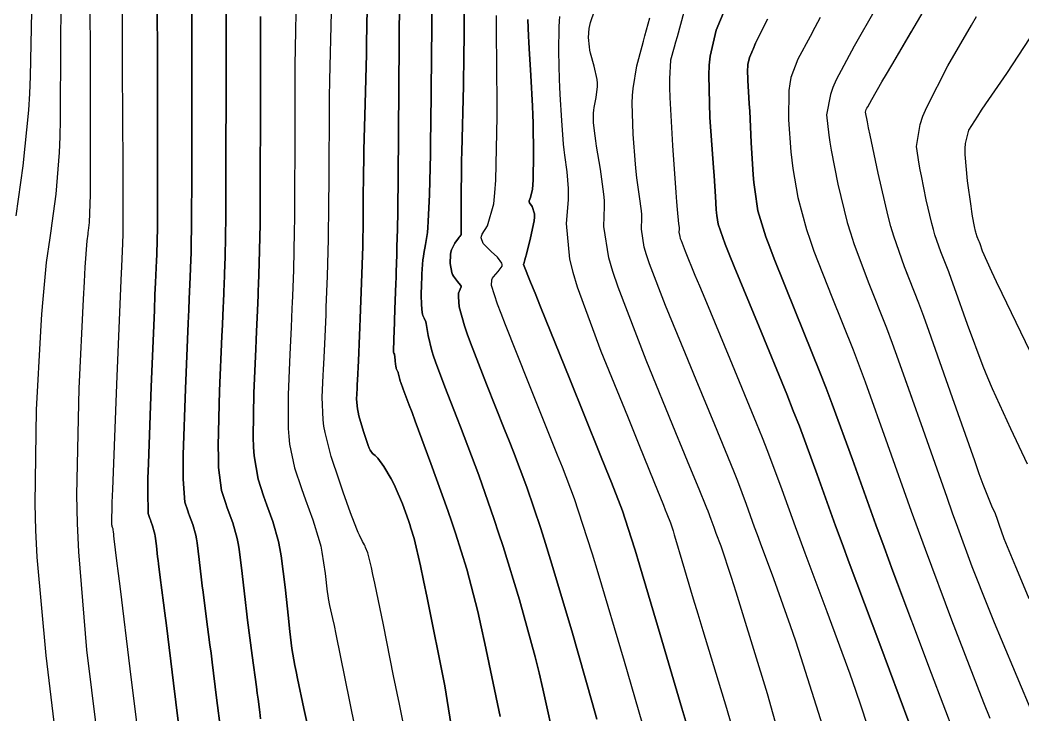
# Model space of a CAD drawing. Header units: metres. Extents: x 837475 to 838479, y 1189012 to 1191015.
# Drawn here: x 837814.5 to 837882.5, y 1189387.3 to 1189434.4 of the extents above; entities that cross this region are included whole.
import ezdxf

# ---------------------------------------------------------------- set-up
doc = ezdxf.new("R2010")
doc.units = ezdxf.units.M
doc.header["$LTSCALE"] = 0.3
doc.layers.add('COTAS 10', color=1, linetype='Continuous')
doc.layers.add('COTAS INT', color=252, linetype='Continuous')

msp = doc.modelspace()

# ---------------------------------------------------------------- linework, layer by layer
at = {"layer": 'COTAS 10'}
for points, elevation in [([(837830.795, 1189387.053), (837830.737, 1189387.505), (837830.622, 1189388.398), (837830.57, 1189388.785), (837830.51, 1189389.233), (837830.223, 1189391.359), (837829.912, 1189393.745), (837829.836, 1189394.358), (837829.765, 1189394.949), (837829.546, 1189396.913), (837829.333, 1189398.55), (837829.265, 1189398.935), (837829.193, 1189399.292), (837828.901, 1189400.335), (837828.591, 1189401.19), (837828.508, 1189401.427), (837828.426, 1189401.665), (837828.138, 1189402.527), (837827.948, 1189404.09), (837827.928, 1189404.771), (837827.921, 1189405.558), (837828.014, 1189409.295), (837828.168, 1189413.004), (837828.201, 1189413.773), (837828.229, 1189414.43), (837828.294, 1189415.874), (837828.331, 1189416.695), (837828.342, 1189416.96), (837828.354, 1189417.242), (837828.397, 1189418.393), (837828.432, 1189421.093), (837828.439, 1189422.35), (837828.445, 1189423.828), (837828.454, 1189431.007), (837828.455, 1189437.972)], 1760), ([(837828.455, 1189437.972), (837828.454, 1189431.007), (837828.445, 1189423.828), (837828.439, 1189422.35), (837828.432, 1189421.093), (837828.397, 1189418.393), (837828.354, 1189417.242), (837828.342, 1189416.96), (837828.331, 1189416.695), (837828.294, 1189415.874), (837828.229, 1189414.43), (837828.201, 1189413.773), (837828.168, 1189413.004), (837828.014, 1189409.295), (837827.921, 1189405.558), (837827.928, 1189404.771), (837827.948, 1189404.09), (837828.138, 1189402.527), (837828.426, 1189401.665), (837828.508, 1189401.427), (837828.591, 1189401.19), (837828.901, 1189400.335), (837829.193, 1189399.292), (837829.265, 1189398.935), (837829.333, 1189398.55), (837829.546, 1189396.913), (837829.765, 1189394.949), (837829.836, 1189394.358), (837829.912, 1189393.745), (837830.223, 1189391.359), (837830.51, 1189389.233), (837830.57, 1189388.785), (837830.622, 1189388.398), (837830.737, 1189387.505), (837830.795, 1189387.053)], 1760), ([(837816.927, 1189385.694), (837816.252, 1189391.349), (837815.652, 1189398.024), (837815.564, 1189399.837), (837815.51, 1189401.634), (837815.598, 1189407.997), (837815.892, 1189413.341), (837815.968, 1189414.496), (837816.041, 1189415.509), (837816.284, 1189417.997), (837816.522, 1189419.662), (837816.592, 1189420.157), (837816.663, 1189420.667), (837816.933, 1189422.631), (837817.153, 1189425.459), (837817.192, 1189426.513), (837817.223, 1189427.685), (837817.254, 1189432.896), (837817.291, 1189437.885)], 1750), ([(837847.043, 1189387.203), (837846.005, 1189392.168), (837845.752, 1189393.304), (837845.513, 1189394.336), (837844.774, 1189397.203), (837844.009, 1189399.635), (837843.754, 1189400.395), (837843.481, 1189401.191), (837842.338, 1189404.376), (837841.281, 1189407.232), (837841.061, 1189407.821), (837840.874, 1189408.322), (837840.461, 1189409.403), (837840.289, 1189409.855), (837840.254, 1189409.96), (837840.224, 1189410.056), (837840.159, 1189410.332), (837840.124, 1189410.518), (837840.112, 1189410.558), (837840.099, 1189410.593), (837840.047, 1189410.679), (837839.993, 1189410.807), (837839.979, 1189410.87), (837839.967, 1189410.943), (837839.926, 1189411.304), (837839.89, 1189411.654), (837839.88, 1189411.721), (837839.869, 1189411.774), (837839.832, 1189411.857), (837839.805, 1189411.894), (837839.8, 1189411.919), (837839.797, 1189411.949), (837839.798, 1189412.111), (837839.82, 1189412.651), (837839.83, 1189412.921), (837839.841, 1189413.243), (837839.898, 1189414.838), (837839.958, 1189416.578), (837839.972, 1189416.992), (837839.984, 1189417.375), (837840.017, 1189418.511), (837840.038, 1189419.287), (837840.042, 1189419.443), (837840.046, 1189419.573), (837840.055, 1189419.833), (837840.059, 1189419.911), (837840.061, 1189419.928), (837840.062, 1189419.942), (837840.067, 1189419.973), (837840.071, 1189420.001), (837840.072, 1189420.013), (837840.073, 1189420.026), (837840.076, 1189420.088), (837840.091, 1189421.628), (837840.111, 1189423.743), (837840.167, 1189429.842), (837840.215, 1189435.958)], 1770), ([(837840.215, 1189435.958), (837840.167, 1189429.842), (837840.111, 1189423.743), (837840.091, 1189421.628), (837840.076, 1189420.088), (837840.073, 1189420.026), (837840.072, 1189420.013), (837840.071, 1189420.001), (837840.067, 1189419.973), (837840.062, 1189419.942), (837840.061, 1189419.928), (837840.059, 1189419.911), (837840.055, 1189419.833), (837840.046, 1189419.573), (837840.042, 1189419.443), (837840.038, 1189419.287), (837840.017, 1189418.511), (837839.984, 1189417.375), (837839.972, 1189416.992), (837839.958, 1189416.578), (837839.898, 1189414.838), (837839.841, 1189413.243), (837839.83, 1189412.921), (837839.82, 1189412.651), (837839.798, 1189412.111), (837839.797, 1189411.949), (837839.8, 1189411.919), (837839.805, 1189411.894), (837839.832, 1189411.857), (837839.869, 1189411.774), (837839.88, 1189411.721), (837839.89, 1189411.654), (837839.926, 1189411.304), (837839.967, 1189410.943), (837839.979, 1189410.87), (837839.993, 1189410.807), (837840.047, 1189410.679), (837840.099, 1189410.593), (837840.112, 1189410.558), (837840.124, 1189410.518), (837840.159, 1189410.332), (837840.224, 1189410.056), (837840.254, 1189409.96), (837840.289, 1189409.855), (837840.461, 1189409.403), (837840.874, 1189408.322), (837841.061, 1189407.821), (837841.281, 1189407.232), (837842.338, 1189404.376), (837843.481, 1189401.191), (837843.754, 1189400.395), (837844.009, 1189399.635), (837844.774, 1189397.203), (837845.513, 1189394.336), (837845.752, 1189393.304), (837846.005, 1189392.168), (837847.043, 1189387.203)], 1770), ([(837851.058, 1189434.683), (837851.028, 1189434.357), (837851.005, 1189433.989), (837850.988, 1189432.316), (837851.038, 1189430.413), (837851.057, 1189429.901), (837851.079, 1189429.395), (837851.181, 1189427.617), (837851.31, 1189426.028), (837851.35, 1189425.64), (837851.391, 1189425.276), (837851.555, 1189424.147), (837851.655, 1189423.014), (837851.655, 1189422.645), (837851.644, 1189422.253), (837851.508, 1189420.64), (837851.738, 1189418.236), (837851.959, 1189417.346), (837852.248, 1189416.358), (837853.856, 1189411.976), (837855.657, 1189407.568), (837856.067, 1189406.563), (837856.439, 1189405.652), (837857.459, 1189403.139), (837858.097, 1189401.553), (837858.228, 1189401.227), (837858.339, 1189400.95), (837858.571, 1189400.354), (837858.753, 1189399.792), (837858.832, 1189399.536), (837858.922, 1189399.236), (837859.351, 1189397.789), (837860.125, 1189395.202), (837860.433, 1189394.183), (837860.782, 1189393.034), (837862.381, 1189387.789), (837863.884, 1189382.529)], 1780), ([(837851.058, 1189434.683), (837851.028, 1189434.357), (837851.005, 1189433.989), (837850.988, 1189432.316), (837851.038, 1189430.413), (837851.057, 1189429.901), (837851.079, 1189429.395), (837851.181, 1189427.617), (837851.31, 1189426.028), (837851.35, 1189425.64), (837851.391, 1189425.276), (837851.555, 1189424.147), (837851.655, 1189423.014), (837851.655, 1189422.645), (837851.644, 1189422.253), (837851.508, 1189420.64), (837851.738, 1189418.236), (837851.959, 1189417.346), (837852.248, 1189416.358), (837853.856, 1189411.976), (837855.657, 1189407.568), (837856.067, 1189406.563), (837856.439, 1189405.652), (837857.459, 1189403.139), (837858.097, 1189401.553), (837858.228, 1189401.227), (837858.339, 1189400.95), (837858.571, 1189400.354), (837858.753, 1189399.792), (837858.832, 1189399.536), (837858.922, 1189399.236), (837859.351, 1189397.789), (837860.125, 1189395.202), (837860.433, 1189394.183), (837860.782, 1189393.034), (837862.381, 1189387.789), (837863.884, 1189382.529)], 1780), ([(837874.923, 1189393.712), (837873.663, 1189397.065), (837873.058, 1189398.698), (837872.502, 1189400.21), (837870.912, 1189404.648), (837869.552, 1189408.397), (837869.142, 1189409.472), (837868.717, 1189410.565), (837867.062, 1189414.648), (837865.606, 1189418.251), (837865.307, 1189419.04), (837865.053, 1189419.739), (837864.513, 1189421.511), (837864.293, 1189422.94), (837864.241, 1189423.424), (837864.193, 1189423.945), (837864.054, 1189426.141), (837863.95, 1189428.272), (837863.925, 1189428.751), (837863.901, 1189429.183), (837863.828, 1189430.342), (837863.807, 1189431.094), (837863.816, 1189431.269), (837863.831, 1189431.429), (837863.939, 1189431.889), (837864.094, 1189432.261), (837864.139, 1189432.366), (837864.184, 1189432.473), (837864.353, 1189432.865), (837864.882, 1189433.952), (837865.155, 1189434.496)], 1790), ([(837865.155, 1189434.496), (837864.882, 1189433.952), (837864.353, 1189432.865), (837864.184, 1189432.473), (837864.139, 1189432.366), (837864.094, 1189432.261), (837863.939, 1189431.889), (837863.831, 1189431.429), (837863.816, 1189431.269), (837863.807, 1189431.094), (837863.828, 1189430.342), (837863.901, 1189429.183), (837863.925, 1189428.751), (837863.95, 1189428.272), (837864.054, 1189426.141), (837864.193, 1189423.945), (837864.241, 1189423.424), (837864.293, 1189422.94), (837864.513, 1189421.511), (837865.053, 1189419.739), (837865.307, 1189419.04), (837865.606, 1189418.251), (837867.062, 1189414.648), (837868.717, 1189410.565), (837869.142, 1189409.472), (837869.552, 1189408.397), (837870.912, 1189404.648), (837872.502, 1189400.21), (837873.058, 1189398.698), (837873.663, 1189397.065), (837876.264, 1189390.145), (837878.626, 1189383.916)], 1790), ([(837882.963, 1189411.975), (837881.058, 1189415.897), (837880.677, 1189416.695), (837880.36, 1189417.368), (837879.745, 1189418.757), (837879.568, 1189419.258), (837879.527, 1189419.371), (837879.49, 1189419.472), (837879.384, 1189419.745), (837879.302, 1189419.975), (837879.281, 1189420.049), (837879.259, 1189420.128), (837879.184, 1189420.451), (837879.068, 1189421.141), (837879.022, 1189421.45), (837878.969, 1189421.811), (837878.724, 1189423.544), (837878.561, 1189425.327), (837878.56, 1189425.72), (837878.578, 1189426.069), (837878.8, 1189426.966), (837879.408, 1189427.929), (837879.669, 1189428.32), (837879.97, 1189428.765), (837881.393, 1189430.822), (837882.963, 1189433.227)], 1800)]:
    msp.add_lwpolyline(points, dxfattribs=dict(at, elevation=elevation))
at = {"layer": 'COTAS INT'}
for points, elevation in [([(837874.923, 1189439.772), (837874.352, 1189438.675), (837873.185, 1189436.462), (837872.832, 1189435.818), (837872.466, 1189435.161), (837871.035, 1189432.675), (837869.825, 1189430.396), (837869.599, 1189429.868), (837869.42, 1189429.385), (837869.163, 1189428.015), (837869.309, 1189426.64), (837869.383, 1189426.153), (837869.472, 1189425.621), (837869.917, 1189423.32), (837870.564, 1189420.721), (837870.78, 1189420.002), (837871.013, 1189419.283), (837871.991, 1189416.687), (837873.218, 1189413.575), (837873.609, 1189412.531), (837874.022, 1189411.407), (837874.923, 1189408.868)], 1794), ([(837822.623, 1189384.993), (837821.953, 1189390.446), (837821.291, 1189395.868), (837821.162, 1189396.921), (837821.056, 1189397.779), (837820.873, 1189399.262), (837820.846, 1189399.466), (837820.84, 1189399.518), (837820.834, 1189399.569), (837820.815, 1189399.736), (837820.797, 1189399.876), (837820.791, 1189399.909), (837820.785, 1189399.94), (837820.76, 1189400.029), (837820.733, 1189400.102), (837820.719, 1189400.142), (837820.695, 1189400.216), (837820.735, 1189401.717), (837820.769, 1189402.638), (837820.813, 1189403.777), (837821.052, 1189409.715), (837821.346, 1189416.808), (837821.384, 1189417.737), (837821.449, 1189419.279), (837821.455, 1189419.423), (837821.457, 1189419.469), (837821.459, 1189419.518), (837821.467, 1189419.719), (837821.473, 1189420.206), (837821.474, 1189420.435), (837821.475, 1189420.705), (837821.477, 1189422.022), (837821.469, 1189424.551), (837821.465, 1189425.585), (837821.459, 1189426.764), (837821.428, 1189432.23), (837821.46, 1189437.567)], 1754), ([(837822.623, 1189384.993), (837821.953, 1189390.446), (837821.291, 1189395.868), (837821.162, 1189396.921), (837821.056, 1189397.779), (837820.873, 1189399.262), (837820.846, 1189399.466), (837820.84, 1189399.518), (837820.834, 1189399.569), (837820.815, 1189399.736), (837820.797, 1189399.876), (837820.791, 1189399.909), (837820.785, 1189399.94), (837820.76, 1189400.029), (837820.733, 1189400.102), (837820.719, 1189400.142), (837820.695, 1189400.216), (837820.735, 1189401.717), (837820.769, 1189402.638), (837820.813, 1189403.777), (837821.052, 1189409.715), (837821.346, 1189416.808), (837821.384, 1189417.737), (837821.449, 1189419.279), (837821.455, 1189419.423), (837821.457, 1189419.469), (837821.459, 1189419.518), (837821.467, 1189419.719), (837821.473, 1189420.206), (837821.474, 1189420.435), (837821.475, 1189420.705), (837821.477, 1189422.022), (837821.469, 1189424.551), (837821.465, 1189425.585), (837821.459, 1189426.764), (837821.428, 1189432.23), (837821.46, 1189437.567)], 1754), ([(837833.222, 1189437.399), (837833.148, 1189433.713), (837833.134, 1189432.566), (837833.123, 1189431.365), (837833.105, 1189426.573), (837833.091, 1189422.051), (837833.083, 1189421.021), (837833.072, 1189420.086), (837833.016, 1189417.51), (837832.95, 1189415.724), (837832.932, 1189415.288), (837832.915, 1189414.877), (837832.857, 1189413.604), (837832.792, 1189412.226), (837832.771, 1189411.749), (837832.748, 1189411.231), (837832.655, 1189409.016), (837832.66, 1189406.745), (837832.7, 1189406.193), (837832.757, 1189405.673), (837833.1, 1189404.068), (837833.563, 1189402.681), (837833.695, 1189402.298), (837833.829, 1189401.916), (837834.328, 1189400.54), (837834.769, 1189399.147), (837834.866, 1189398.754), (837834.952, 1189398.359), (837835.174, 1189396.903), (837835.311, 1189395.675), (837835.344, 1189395.423), (837835.374, 1189395.208), (837835.463, 1189394.751), (837835.667, 1189393.863), (837835.769, 1189393.378), (837835.892, 1189392.789), (837836.502, 1189389.794), (837837.159, 1189386.563)], 1764), ([(837833.222, 1189437.399), (837833.148, 1189433.713), (837833.134, 1189432.566), (837833.123, 1189431.365), (837833.105, 1189426.573), (837833.091, 1189422.051), (837833.083, 1189421.021), (837833.072, 1189420.086), (837833.016, 1189417.51), (837832.95, 1189415.724), (837832.932, 1189415.288), (837832.915, 1189414.877), (837832.857, 1189413.604), (837832.792, 1189412.226), (837832.771, 1189411.749), (837832.748, 1189411.231), (837832.655, 1189409.016), (837832.66, 1189406.745), (837832.7, 1189406.193), (837832.757, 1189405.673), (837833.1, 1189404.068), (837833.563, 1189402.681), (837833.695, 1189402.298), (837833.829, 1189401.916), (837834.328, 1189400.54), (837834.769, 1189399.147), (837834.866, 1189398.754), (837834.952, 1189398.359), (837835.174, 1189396.903), (837835.311, 1189395.675), (837835.344, 1189395.423), (837835.374, 1189395.208), (837835.463, 1189394.751), (837835.667, 1189393.863), (837835.769, 1189393.378), (837835.892, 1189392.789), (837836.502, 1189389.794), (837837.159, 1189386.563)], 1764), ([(837882.897, 1189395.199), (837882.399, 1189396.383), (837881.987, 1189397.367), (837881.212, 1189399.255), (837881.021, 1189399.78), (837880.978, 1189399.905), (837880.938, 1189400.021), (837880.831, 1189400.364), (837880.71, 1189400.707), (837880.663, 1189400.822), (837880.609, 1189400.947), (837880.364, 1189401.471), (837879.783, 1189402.95), (837879.518, 1189403.678), (837879.207, 1189404.543), (837877.706, 1189408.813), (837876.115, 1189413.321), (837875.747, 1189414.336), (837875.41, 1189415.25), (837874.455, 1189417.706), (837873.722, 1189419.774), (837873.525, 1189420.442), (837873.331, 1189421.152), (837872.653, 1189424.062), (837872.119, 1189426.632), (837872.017, 1189427.127), (837871.934, 1189427.529), (837871.798, 1189428.2), (837871.859, 1189428.369), (837871.901, 1189428.454), (837871.953, 1189428.556), (837872.231, 1189429.061), (837872.917, 1189430.244), (837873.226, 1189430.772), (837873.588, 1189431.388), (837875.324, 1189434.34), (837877.054, 1189437.291)], 1796), ([(837819.224, 1189436.756), (837819.23, 1189430.781), (837819.244, 1189424.769), (837819.24, 1189423.575), (837819.233, 1189422.584), (837819.18, 1189420.704), (837819.108, 1189420.178), (837819.089, 1189420.042), (837819.07, 1189419.91), (837819.006, 1189419.464), (837818.886, 1189417.676), (837818.831, 1189416.697), (837818.767, 1189415.507), (837818.46, 1189409.464), (837818.319, 1189402.235), (837818.36, 1189400.297), (837818.435, 1189398.388), (837818.996, 1189391.724), (837819.658, 1189386.266)], 1752), ([(837844.463, 1189381.918), (837843.287, 1189389.29), (837842.079, 1189395.25), (837841.834, 1189396.435), (837841.629, 1189397.419), (837841.211, 1189399.29), (837840.988, 1189399.987), (837840.905, 1189400.23), (837840.812, 1189400.494), (837840.402, 1189401.629), (837839.925, 1189402.792), (837839.79, 1189403.075), (837839.655, 1189403.34), (837839.157, 1189404.156), (837838.731, 1189404.72), (837838.641, 1189404.827), (837838.563, 1189404.912), (837838.382, 1189405.042), (837838.224, 1189405.266), (837838.16, 1189405.411), (837838.089, 1189405.591), (837837.759, 1189406.543), (837837.454, 1189407.601), (837837.397, 1189407.848), (837837.353, 1189408.076), (837837.295, 1189408.736), (837837.328, 1189409.458), (837837.341, 1189409.725), (837837.355, 1189410.021), (837837.42, 1189411.333), (837837.499, 1189413.059), (837837.522, 1189413.615), (837837.546, 1189414.206), (837837.636, 1189416.626), (837837.712, 1189419.079), (837837.726, 1189419.691), (837837.738, 1189420.275), (837837.756, 1189422.139), (837837.775, 1189424.172), (837837.787, 1189424.861), (837837.801, 1189425.605), (837837.879, 1189428.747), (837837.961, 1189432.121), (837837.979, 1189433.01), (837837.995, 1189433.881), (837838.034, 1189436.863)], 1768), ([(837838.034, 1189436.863), (837837.995, 1189433.881), (837837.979, 1189433.01), (837837.961, 1189432.121), (837837.879, 1189428.747), (837837.801, 1189425.605), (837837.787, 1189424.861), (837837.775, 1189424.172), (837837.756, 1189422.139), (837837.738, 1189420.275), (837837.726, 1189419.691), (837837.712, 1189419.079), (837837.636, 1189416.626), (837837.546, 1189414.206), (837837.522, 1189413.615), (837837.499, 1189413.059), (837837.42, 1189411.333), (837837.355, 1189410.021), (837837.341, 1189409.725), (837837.328, 1189409.458), (837837.295, 1189408.736), (837837.353, 1189408.076), (837837.397, 1189407.848), (837837.454, 1189407.601), (837837.759, 1189406.543), (837838.089, 1189405.591), (837838.16, 1189405.411), (837838.224, 1189405.266), (837838.382, 1189405.042), (837838.563, 1189404.912), (837838.641, 1189404.827), (837838.731, 1189404.72), (837839.157, 1189404.156), (837839.655, 1189403.34), (837839.79, 1189403.075), (837839.925, 1189402.792), (837840.402, 1189401.629), (837840.812, 1189400.494), (837840.905, 1189400.23), (837840.988, 1189399.987), (837841.211, 1189399.29), (837841.629, 1189397.419), (837841.834, 1189396.435), (837842.079, 1189395.25), (837843.287, 1189389.29), (837844.463, 1189381.918)], 1768), ([(837850.798, 1189385.115), (837849.931, 1189389.085), (837849.669, 1189390.172), (837849.397, 1189391.254), (837848.337, 1189395.115), (837847.231, 1189398.739), (837846.932, 1189399.672), (837846.635, 1189400.573), (837845.585, 1189403.572), (837844.604, 1189406.194), (837844.351, 1189406.858), (837844.105, 1189407.496), (837843.285, 1189409.574), (837842.644, 1189411.265), (837842.512, 1189411.658), (837842.4, 1189412.018), (837842.158, 1189413.048), (837842.045, 1189413.725), (837842.015, 1189413.863), (837841.984, 1189413.979), (837841.876, 1189414.218), (837841.784, 1189414.416), (837841.764, 1189414.506), (837841.746, 1189414.612), (837841.7, 1189415.121), (837841.685, 1189415.815), (837841.687, 1189416.038), (837841.691, 1189416.275), (837841.729, 1189417.238), (837841.8, 1189418.179), (837841.826, 1189418.402), (837841.854, 1189418.608), (837841.978, 1189419.215), (837842.103, 1189420.038), (837842.133, 1189420.38), (837842.16, 1189420.772), (837842.239, 1189422.6), (837842.301, 1189425.338), (837842.316, 1189426.304), (837842.331, 1189427.359), (837842.382, 1189431.921), (837842.415, 1189436.084)], 1772), ([(837842.415, 1189436.084), (837842.382, 1189431.921), (837842.331, 1189427.359), (837842.316, 1189426.304), (837842.301, 1189425.338), (837842.239, 1189422.6), (837842.16, 1189420.772), (837842.133, 1189420.38), (837842.103, 1189420.038), (837841.978, 1189419.215), (837841.854, 1189418.608), (837841.826, 1189418.402), (837841.8, 1189418.179), (837841.729, 1189417.238), (837841.691, 1189416.275), (837841.687, 1189416.038), (837841.685, 1189415.815), (837841.7, 1189415.121), (837841.746, 1189414.612), (837841.764, 1189414.506), (837841.784, 1189414.416), (837841.876, 1189414.218), (837841.984, 1189413.979), (837842.015, 1189413.863), (837842.045, 1189413.725), (837842.158, 1189413.048), (837842.4, 1189412.018), (837842.512, 1189411.658), (837842.644, 1189411.265), (837843.285, 1189409.574), (837844.105, 1189407.496), (837844.351, 1189406.858), (837844.604, 1189406.194), (837845.585, 1189403.572), (837846.635, 1189400.573), (837846.932, 1189399.672), (837847.231, 1189398.739), (837848.337, 1189395.115), (837849.397, 1189391.254), (837849.669, 1189390.172), (837849.931, 1189389.085), (837850.798, 1189385.115)], 1772), ([(837844.614, 1189436.209), (837844.597, 1189434), (837844.564, 1189431.365), (837844.552, 1189430.669), (837844.538, 1189429.989), (837844.425, 1189425.493), (837844.414, 1189424.924), (837844.406, 1189424.367), (837844.391, 1189422.46), (837844.389, 1189420.971), (837844.389, 1189419.998), (837844.387, 1189419.913), (837844.385, 1189419.896), (837844.383, 1189419.881), (837844.374, 1189419.85), (837844.303, 1189419.759), (837844.263, 1189419.706), (837844.214, 1189419.641), (837843.963, 1189419.309), (837843.727, 1189418.847), (837843.687, 1189418.701), (837843.659, 1189418.547), (837843.649, 1189417.926), (837843.761, 1189417.331), (837843.809, 1189417.193), (837843.865, 1189417.067), (837844.13, 1189416.711), (837844.351, 1189416.461), (837844.379, 1189416.402), (837844.393, 1189416.347), (837844.326, 1189416.187), (837844.218, 1189415.923), (837844.208, 1189415.804), (837844.205, 1189415.663), (837844.264, 1189414.988), (837844.615, 1189413.693), (837844.797, 1189413.162), (837845.016, 1189412.556), (837846.109, 1189409.746), (837847.337, 1189406.669), (837847.64, 1189405.896), (837847.927, 1189405.156), (837848.831, 1189402.767), (837849.788, 1189399.955), (837850.109, 1189398.949), (837850.454, 1189397.843), (837851.899, 1189393.027), (837853.281, 1189388.171), (837853.586, 1189387.041)], 1774), ([(837853.586, 1189387.041), (837853.281, 1189388.171), (837851.899, 1189393.027), (837850.454, 1189397.843), (837850.109, 1189398.949), (837849.788, 1189399.955), (837848.831, 1189402.767), (837847.927, 1189405.156), (837847.64, 1189405.896), (837847.337, 1189406.669), (837846.109, 1189409.746), (837845.016, 1189412.556), (837844.797, 1189413.162), (837844.615, 1189413.693), (837844.264, 1189414.988), (837844.205, 1189415.663), (837844.208, 1189415.804), (837844.218, 1189415.923), (837844.326, 1189416.187), (837844.393, 1189416.347), (837844.379, 1189416.402), (837844.351, 1189416.461), (837844.13, 1189416.711), (837843.865, 1189417.067), (837843.809, 1189417.193), (837843.761, 1189417.331), (837843.649, 1189417.926), (837843.659, 1189418.547), (837843.687, 1189418.701), (837843.727, 1189418.847), (837843.963, 1189419.309), (837844.214, 1189419.641), (837844.263, 1189419.706), (837844.303, 1189419.759), (837844.374, 1189419.85), (837844.383, 1189419.881), (837844.385, 1189419.896), (837844.387, 1189419.913), (837844.389, 1189419.998), (837844.389, 1189420.971), (837844.391, 1189422.46), (837844.406, 1189424.367), (837844.414, 1189424.924), (837844.425, 1189425.493), (837844.538, 1189429.989), (837844.552, 1189430.669), (837844.564, 1189431.365), (837844.597, 1189434), (837844.614, 1189436.209)], 1774), ([(837823.771, 1189435.771), (837823.791, 1189431.598), (837823.795, 1189430.45), (837823.798, 1189429.307), (837823.802, 1189425.206), (837823.798, 1189421.816), (837823.796, 1189421.121), (837823.793, 1189420.531), (837823.777, 1189419.277), (837823.757, 1189418.759), (837823.752, 1189418.633), (837823.747, 1189418.514), (837823.73, 1189418.144), (837823.666, 1189416.634), (837823.631, 1189415.796), (837823.588, 1189414.776), (837823.373, 1189409.575), (837823.182, 1189404.371), (837823.155, 1189403.349), (837823.139, 1189402.508), (837823.176, 1189400.986), (837823.288, 1189400.65), (837823.32, 1189400.557), (837823.353, 1189400.464), (837823.474, 1189400.131), (837823.587, 1189399.724), (837823.616, 1189399.585), (837823.642, 1189399.434), (837823.725, 1189398.795), (837823.811, 1189398.029), (837823.838, 1189397.798), (837823.868, 1189397.559), (837823.99, 1189396.628), (837824.208, 1189394.931), (837824.298, 1189394.209), (837824.401, 1189393.378), (837824.881, 1189389.466), (837825.36, 1189385.61)], 1756), ([(837825.36, 1189385.61), (837824.881, 1189389.466), (837824.401, 1189393.378), (837824.298, 1189394.209), (837824.208, 1189394.931), (837823.99, 1189396.628), (837823.868, 1189397.559), (837823.838, 1189397.798), (837823.811, 1189398.029), (837823.725, 1189398.795), (837823.642, 1189399.434), (837823.616, 1189399.585), (837823.587, 1189399.724), (837823.474, 1189400.131), (837823.353, 1189400.464), (837823.32, 1189400.557), (837823.288, 1189400.65), (837823.176, 1189400.986), (837823.139, 1189402.508), (837823.155, 1189403.349), (837823.182, 1189404.371), (837823.373, 1189409.575), (837823.588, 1189414.776), (837823.631, 1189415.796), (837823.666, 1189416.634), (837823.73, 1189418.144), (837823.747, 1189418.514), (837823.752, 1189418.633), (837823.757, 1189418.759), (837823.777, 1189419.277), (837823.793, 1189420.531), (837823.796, 1189421.121), (837823.798, 1189421.816), (837823.802, 1189425.206), (837823.798, 1189429.307), (837823.795, 1189430.45), (837823.791, 1189431.598), (837823.771, 1189435.771)], 1756), ([(837828.096, 1189386.227), (837827.809, 1189388.485), (837827.511, 1189390.888), (837827.434, 1189391.497), (837827.359, 1189392.082), (837827.107, 1189393.993), (837826.89, 1189395.652), (837826.837, 1189396.078), (837826.788, 1189396.489), (837826.636, 1189397.854), (837826.487, 1189398.992), (837826.44, 1189399.26), (837826.39, 1189399.508), (837826.187, 1189400.233), (837825.972, 1189400.827), (837825.914, 1189400.992), (837825.857, 1189401.158), (837825.657, 1189401.757), (837825.544, 1189403.299), (837825.541, 1189404.06), (837825.552, 1189404.964), (837825.693, 1189409.435), (837825.878, 1189413.89), (837825.916, 1189414.785), (837825.947, 1189415.532), (837826.012, 1189417.009), (837826.039, 1189417.604), (837826.047, 1189417.797), (837826.056, 1189418), (837826.087, 1189418.835), (837826.113, 1189420.855), (837826.118, 1189421.806), (837826.122, 1189422.927), (837826.128, 1189428.39), (837826.126, 1189434.063), (837826.125, 1189435.316)], 1758), ([(837826.125, 1189435.316), (837826.126, 1189434.063), (837826.128, 1189428.39), (837826.122, 1189422.927), (837826.118, 1189421.806), (837826.113, 1189420.855), (837826.087, 1189418.835), (837826.056, 1189418), (837826.047, 1189417.797), (837826.039, 1189417.604), (837826.012, 1189417.009), (837825.947, 1189415.532), (837825.916, 1189414.785), (837825.878, 1189413.89), (837825.693, 1189409.435), (837825.552, 1189404.964), (837825.541, 1189404.06), (837825.544, 1189403.299), (837825.657, 1189401.757), (837825.857, 1189401.158), (837825.914, 1189400.992), (837825.972, 1189400.827), (837826.187, 1189400.233), (837826.39, 1189399.508), (837826.44, 1189399.26), (837826.487, 1189398.992), (837826.636, 1189397.854), (837826.788, 1189396.489), (837826.837, 1189396.078), (837826.89, 1189395.652), (837827.107, 1189393.993), (837827.359, 1189392.082), (837827.434, 1189391.497), (837827.511, 1189390.888), (837827.809, 1189388.485), (837828.096, 1189386.227)], 1758), ([(837814.218, 1189421.156), (837814.686, 1189424.559), (837815.073, 1189428.334), (837815.145, 1189429.452), (837815.201, 1189430.601), (837815.278, 1189435.011)], 1748), ([(837830.789, 1189434.669), (837830.779, 1189428.79), (837830.768, 1189422.94), (837830.761, 1189421.685), (837830.752, 1189420.59), (837830.706, 1189417.952), (837830.652, 1189416.483), (837830.637, 1189416.124), (837830.623, 1189415.786), (837830.575, 1189414.739), (837830.51, 1189413.328), (837830.486, 1189412.761), (837830.458, 1189412.117), (837830.334, 1189409.156), (837830.291, 1189406.152), (837830.314, 1189405.482), (837830.353, 1189404.881), (837830.619, 1189403.297), (837830.994, 1189402.173), (837831.21, 1189401.553), (837831.615, 1189400.438), (837831.995, 1189399.076), (837832.089, 1189398.611), (837832.178, 1189398.108), (837832.457, 1189395.972), (837832.677, 1189393.885), (837832.73, 1189393.413), (837832.778, 1189392.986), (837832.92, 1189391.826), (837833.114, 1189390.677), (837833.195, 1189390.257), (837833.288, 1189389.793), (837833.723, 1189387.751), (837834.195, 1189385.61)], 1762), ([(837834.195, 1189385.61), (837833.723, 1189387.751), (837833.288, 1189389.793), (837833.195, 1189390.257), (837833.114, 1189390.677), (837832.92, 1189391.826), (837832.778, 1189392.986), (837832.73, 1189393.413), (837832.677, 1189393.885), (837832.457, 1189395.972), (837832.178, 1189398.108), (837832.089, 1189398.611), (837831.995, 1189399.076), (837831.615, 1189400.438), (837831.21, 1189401.553), (837830.994, 1189402.173), (837830.619, 1189403.297), (837830.353, 1189404.881), (837830.314, 1189405.482), (837830.291, 1189406.152), (837830.334, 1189409.156), (837830.458, 1189412.117), (837830.486, 1189412.761), (837830.51, 1189413.328), (837830.575, 1189414.739), (837830.623, 1189415.786), (837830.637, 1189416.124), (837830.652, 1189416.483), (837830.706, 1189417.952), (837830.752, 1189420.59), (837830.761, 1189421.685), (837830.768, 1189422.94), (837830.779, 1189428.79), (837830.789, 1189434.669)], 1762), ([(837840.909, 1189384.523), (837840.201, 1189388.043), (837839.812, 1189389.974), (837839.117, 1189393.426), (837838.533, 1189396.264), (837838.409, 1189396.84), (837838.302, 1189397.326), (837838.052, 1189398.322), (837837.912, 1189398.684), (837837.874, 1189398.77), (837837.836, 1189398.849), (837837.701, 1189399.083), (837837.496, 1189399.499), (837837.415, 1189399.693), (837837.322, 1189399.921), (837836.898, 1189401.028), (837836.395, 1189402.421), (837836.253, 1189402.83), (837836.11, 1189403.248), (837835.581, 1189404.838), (837835.161, 1189406.464), (837835.087, 1189406.904), (837835.03, 1189407.339), (837834.975, 1189408.876), (837835.038, 1189410.344), (837835.056, 1189410.737), (837835.073, 1189411.124), (837835.138, 1189412.469), (837835.207, 1189413.968), (837835.227, 1189414.452), (837835.248, 1189414.965), (837835.326, 1189417.068), (837835.392, 1189419.582), (837835.404, 1189420.356), (837835.414, 1189421.163), (837835.43, 1189424.356), (837835.457, 1189428.062), (837835.473, 1189429.192), (837835.494, 1189430.367), (837835.603, 1189434.985)], 1766), ([(837840.909, 1189384.523), (837840.201, 1189388.043), (837839.812, 1189389.974), (837839.117, 1189393.426), (837838.533, 1189396.264), (837838.409, 1189396.84), (837838.302, 1189397.326), (837838.052, 1189398.322), (837837.912, 1189398.684), (837837.874, 1189398.77), (837837.836, 1189398.849), (837837.701, 1189399.083), (837837.496, 1189399.499), (837837.415, 1189399.693), (837837.322, 1189399.921), (837836.898, 1189401.028), (837836.395, 1189402.421), (837836.253, 1189402.83), (837836.11, 1189403.248), (837835.581, 1189404.838), (837835.161, 1189406.464), (837835.087, 1189406.904), (837835.03, 1189407.339), (837834.975, 1189408.876), (837835.038, 1189410.344), (837835.056, 1189410.737), (837835.073, 1189411.124), (837835.138, 1189412.469), (837835.207, 1189413.968), (837835.227, 1189414.452), (837835.248, 1189414.965), (837835.326, 1189417.068), (837835.392, 1189419.582), (837835.404, 1189420.356), (837835.414, 1189421.163), (837835.43, 1189424.356), (837835.457, 1189428.062), (837835.473, 1189429.192), (837835.494, 1189430.367), (837835.603, 1189434.985)], 1766), ([(837857.166, 1189385.089), (837855.462, 1189390.939), (837853.676, 1189396.947), (837853.286, 1189398.226), (837852.942, 1189399.337), (837852.078, 1189401.963), (837851.251, 1189404.118), (837850.93, 1189404.933), (837850.569, 1189405.843), (837848.933, 1189409.917), (837847.398, 1189413.771), (837847.1, 1189414.542), (837846.857, 1189415.184), (837846.44, 1189416.431), (837846.477, 1189416.828), (837846.521, 1189416.933), (837846.579, 1189417.037), (837846.909, 1189417.395), (837847.159, 1189417.754), (837847.167, 1189417.858), (837847.149, 1189417.964), (837846.86, 1189418.362), (837846.429, 1189418.755), (837846.321, 1189418.857), (837846.217, 1189418.957), (837845.882, 1189419.293), (837845.741, 1189419.669), (837845.76, 1189419.794), (837845.804, 1189419.927), (837846.173, 1189420.481), (837846.595, 1189421.987), (837846.674, 1189422.72), (837846.736, 1189423.59), (837846.82, 1189427.873), (837846.8, 1189432.078), (837846.796, 1189432.898), (837846.793, 1189433.569), (837846.788, 1189434.752)], 1776), ([(837857.166, 1189385.089), (837855.462, 1189390.939), (837853.676, 1189396.947), (837853.286, 1189398.226), (837852.942, 1189399.337), (837852.078, 1189401.963), (837851.251, 1189404.118), (837850.93, 1189404.933), (837850.569, 1189405.843), (837848.933, 1189409.917), (837847.398, 1189413.771), (837847.1, 1189414.542), (837846.857, 1189415.184), (837846.44, 1189416.431), (837846.477, 1189416.828), (837846.521, 1189416.933), (837846.579, 1189417.037), (837846.909, 1189417.395), (837847.159, 1189417.754), (837847.167, 1189417.858), (837847.149, 1189417.964), (837846.86, 1189418.362), (837846.429, 1189418.755), (837846.321, 1189418.857), (837846.217, 1189418.957), (837845.882, 1189419.293), (837845.741, 1189419.669), (837845.76, 1189419.794), (837845.804, 1189419.927), (837846.173, 1189420.481), (837846.595, 1189421.987), (837846.674, 1189422.72), (837846.736, 1189423.59), (837846.82, 1189427.873), (837846.8, 1189432.078), (837846.796, 1189432.898), (837846.793, 1189433.569), (837846.788, 1189434.752)], 1776), ([(837866.849, 1189382.661), (837865.156, 1189388.761), (837863.397, 1189394.469), (837863.03, 1189395.642), (837862.715, 1189396.637), (837862.008, 1189398.761), (837861.682, 1189399.629), (837861.606, 1189399.833), (837861.537, 1189400.021), (837861.34, 1189400.571), (837861.128, 1189401.14), (837861.049, 1189401.341), (837860.961, 1189401.56), (837860.571, 1189402.509), (837859.741, 1189404.519), (837859.376, 1189405.408), (837858.953, 1189406.441), (837856.934, 1189411.372), (837855.032, 1189416.336), (837854.682, 1189417.389), (837854.408, 1189418.304), (837854.058, 1189420.448), (837854.115, 1189421.794), (837854.098, 1189422.206), (837854.067, 1189422.634), (837853.837, 1189424.321), (837853.57, 1189425.897), (837853.515, 1189426.254), (837853.468, 1189426.578), (837853.368, 1189427.465), (837853.367, 1189428.135), (837853.383, 1189428.322), (837853.406, 1189428.51), (837853.545, 1189429.196), (837853.636, 1189429.94), (837853.628, 1189430.165), (837853.605, 1189430.397), (837853.404, 1189431.307), (837853.165, 1189432.191), (837853.119, 1189432.407), (837853.081, 1189432.612), (837853.015, 1189433.251), (837853.075, 1189433.871), (837853.115, 1189434.064), (837853.166, 1189434.266), (837853.438, 1189435.074)], 1782), ([(837866.849, 1189382.661), (837865.156, 1189388.761), (837863.397, 1189394.469), (837863.03, 1189395.642), (837862.715, 1189396.637), (837862.008, 1189398.761), (837861.682, 1189399.629), (837861.606, 1189399.833), (837861.537, 1189400.021), (837861.34, 1189400.571), (837861.128, 1189401.14), (837861.049, 1189401.341), (837860.961, 1189401.56), (837860.571, 1189402.509), (837859.741, 1189404.519), (837859.376, 1189405.408), (837858.953, 1189406.441), (837856.934, 1189411.372), (837855.032, 1189416.336), (837854.682, 1189417.389), (837854.408, 1189418.304), (837854.058, 1189420.448), (837854.115, 1189421.794), (837854.098, 1189422.206), (837854.067, 1189422.634), (837853.837, 1189424.321), (837853.57, 1189425.897), (837853.515, 1189426.254), (837853.468, 1189426.578), (837853.368, 1189427.465), (837853.367, 1189428.135), (837853.383, 1189428.322), (837853.406, 1189428.51), (837853.545, 1189429.196), (837853.636, 1189429.94), (837853.628, 1189430.165), (837853.605, 1189430.397), (837853.404, 1189431.307), (837853.165, 1189432.191), (837853.119, 1189432.407), (837853.081, 1189432.612), (837853.015, 1189433.251), (837853.075, 1189433.871), (837853.115, 1189434.064), (837853.166, 1189434.266), (837853.438, 1189435.074)], 1782), ([(837868.904, 1189386.549), (837867.443, 1189391.202), (837867.076, 1189392.323), (837866.725, 1189393.371), (837865.594, 1189396.549), (837864.685, 1189398.966), (837864.475, 1189399.535), (837864.282, 1189400.059), (837863.733, 1189401.59), (837863.141, 1189403.176), (837862.921, 1189403.735), (837862.677, 1189404.346), (837861.59, 1189406.988), (837860.32, 1189410.042), (837859.96, 1189410.914), (837859.596, 1189411.796), (837858.25, 1189415.075), (837857.164, 1189417.908), (837856.964, 1189418.51), (837856.808, 1189419.032), (837856.608, 1189420.256), (837856.64, 1189421.024), (837856.631, 1189421.259), (837856.613, 1189421.503), (837856.482, 1189422.467), (837856.304, 1189423.739), (837856.256, 1189424.179), (837856.209, 1189424.657), (837856.046, 1189426.697), (837855.99, 1189428.8), (837856.01, 1189429.318), (837856.046, 1189429.807), (837856.306, 1189431.341), (837856.661, 1189432.66), (837856.758, 1189433.015), (837856.853, 1189433.364), (837857.192, 1189434.586)], 1784), ([(837868.904, 1189386.549), (837867.443, 1189391.202), (837867.076, 1189392.323), (837866.725, 1189393.371), (837865.594, 1189396.549), (837864.685, 1189398.966), (837864.475, 1189399.535), (837864.282, 1189400.059), (837863.733, 1189401.59), (837863.141, 1189403.176), (837862.921, 1189403.735), (837862.677, 1189404.346), (837861.59, 1189406.988), (837860.32, 1189410.042), (837859.96, 1189410.914), (837859.596, 1189411.796), (837858.25, 1189415.075), (837857.164, 1189417.908), (837856.964, 1189418.51), (837856.808, 1189419.032), (837856.608, 1189420.256), (837856.64, 1189421.024), (837856.631, 1189421.259), (837856.613, 1189421.503), (837856.482, 1189422.467), (837856.304, 1189423.739), (837856.256, 1189424.179), (837856.209, 1189424.657), (837856.046, 1189426.697), (837855.99, 1189428.8), (837856.01, 1189429.318), (837856.046, 1189429.807), (837856.306, 1189431.341), (837856.661, 1189432.66), (837856.758, 1189433.015), (837856.853, 1189433.364), (837857.192, 1189434.586)], 1784), ([(837859.493, 1189434.972), (837859.028, 1189433.302), (837858.925, 1189432.929), (837858.833, 1189432.596), (837858.593, 1189431.717), (837858.512, 1189430.449), (837858.519, 1189429.871), (837858.54, 1189429.194), (837858.724, 1189425.928), (837858.95, 1189422.735), (837858.997, 1189422.104), (837859.038, 1189421.582), (837859.127, 1189420.612), (837859.16, 1189420.373), (837859.164, 1189420.312), (837859.166, 1189420.254), (837859.158, 1189420.063), (837859.208, 1189419.76), (837859.247, 1189419.63), (837859.296, 1189419.481), (837859.566, 1189418.778), (837860.239, 1189417.151), (837860.544, 1189416.42), (837860.899, 1189415.566), (837862.61, 1189411.468), (837864.392, 1189407.132), (837864.793, 1189406.129), (837865.155, 1189405.211), (837866.126, 1189402.61), (837867.026, 1189400.098), (837867.343, 1189399.236), (837867.689, 1189398.304), (837869.18, 1189394.336), (837870.736, 1189390.104), (837871.122, 1189389.004), (837871.489, 1189387.936), (837872.653, 1189384.336)], 1786), ([(837859.493, 1189434.972), (837859.028, 1189433.302), (837858.925, 1189432.929), (837858.833, 1189432.596), (837858.593, 1189431.717), (837858.512, 1189430.449), (837858.519, 1189429.871), (837858.54, 1189429.194), (837858.724, 1189425.928), (837858.95, 1189422.735), (837858.997, 1189422.104), (837859.038, 1189421.582), (837859.127, 1189420.612), (837859.16, 1189420.373), (837859.164, 1189420.312), (837859.166, 1189420.254), (837859.158, 1189420.063), (837859.208, 1189419.76), (837859.247, 1189419.63), (837859.296, 1189419.481), (837859.566, 1189418.778), (837860.239, 1189417.151), (837860.544, 1189416.42), (837860.899, 1189415.566), (837862.61, 1189411.468), (837864.392, 1189407.132), (837864.793, 1189406.129), (837865.155, 1189405.211), (837866.126, 1189402.61), (837867.026, 1189400.098), (837867.343, 1189399.236), (837867.689, 1189398.304), (837869.18, 1189394.336), (837870.736, 1189390.104), (837871.122, 1189389.004), (837871.489, 1189387.936), (837872.653, 1189384.336)], 1786), ([(837874.746, 1189386.838), (837872.766, 1189392.124), (837870.692, 1189397.641), (837870.211, 1189398.938), (837869.771, 1189400.136), (837868.519, 1189403.629), (837867.317, 1189406.891), (837866.908, 1189407.943), (837866.466, 1189409.06), (837864.597, 1189413.629), (837862.902, 1189417.735), (837862.57, 1189418.559), (837862.298, 1189419.247), (837861.81, 1189420.606), (837861.722, 1189421.18), (837861.701, 1189421.374), (837861.682, 1189421.583), (837861.626, 1189422.464), (837861.543, 1189423.885), (837861.506, 1189424.434), (837861.463, 1189425.05), (837861.26, 1189427.84), (837861.178, 1189430.711), (837861.212, 1189431.379), (837861.27, 1189431.991), (837861.684, 1189433.746), (837862.275, 1189435.166)], 1788), ([(837862.275, 1189435.166), (837861.684, 1189433.746), (837861.27, 1189431.991), (837861.212, 1189431.379), (837861.178, 1189430.711), (837861.26, 1189427.84), (837861.463, 1189425.05), (837861.506, 1189424.434), (837861.543, 1189423.885), (837861.626, 1189422.464), (837861.682, 1189421.583), (837861.701, 1189421.374), (837861.722, 1189421.18), (837861.81, 1189420.606), (837862.298, 1189419.247), (837862.57, 1189418.559), (837862.902, 1189417.735), (837864.597, 1189413.629), (837866.466, 1189409.06), (837866.908, 1189407.943), (837867.317, 1189406.891), (837868.519, 1189403.629), (837869.771, 1189400.136), (837870.211, 1189398.938), (837870.692, 1189397.641), (837872.766, 1189392.124), (837874.746, 1189386.838)], 1788), ([(837868.726, 1189434.608), (837868.369, 1189433.925), (837868.049, 1189433.321), (837867.208, 1189431.797), (837866.75, 1189430.55), (837866.672, 1189430.121), (837866.614, 1189429.655), (837866.581, 1189427.67), (837866.741, 1189425.511), (837866.805, 1189424.936), (837866.878, 1189424.372), (837867.215, 1189422.415), (837867.808, 1189420.23), (837868.044, 1189419.521), (837868.31, 1189418.767), (837869.526, 1189415.668), (837870.968, 1189412.07), (837871.375, 1189411.002), (837871.787, 1189409.902), (837873.305, 1189405.668), (837874.908, 1189401.143), (837874.923, 1189401.1)], 1792), ([(837868.726, 1189434.608), (837868.369, 1189433.925), (837868.049, 1189433.321), (837867.208, 1189431.797), (837866.75, 1189430.55), (837866.672, 1189430.121), (837866.614, 1189429.655), (837866.581, 1189427.67), (837866.741, 1189425.511), (837866.805, 1189424.936), (837866.878, 1189424.372), (837867.215, 1189422.415), (837867.808, 1189420.23), (837868.044, 1189419.521), (837868.31, 1189418.767), (837869.526, 1189415.668), (837870.968, 1189412.07), (837871.375, 1189411.002), (837871.787, 1189409.902), (837873.305, 1189405.668), (837874.908, 1189401.143), (837875.373, 1189399.859), (837875.847, 1189398.562), (837877.637, 1189393.768), (837879.37, 1189389.265), (837879.808, 1189388.152), (837880.228, 1189387.097)], 1792), ([(837872.466, 1189435.161), (837871.035, 1189432.675), (837869.825, 1189430.396), (837869.599, 1189429.868), (837869.42, 1189429.385), (837869.163, 1189428.015), (837869.309, 1189426.64), (837869.383, 1189426.153), (837869.472, 1189425.621), (837869.917, 1189423.32), (837870.564, 1189420.721), (837870.78, 1189420.002), (837871.013, 1189419.283), (837871.991, 1189416.687), (837873.218, 1189413.575), (837873.609, 1189412.531), (837874.022, 1189411.407), (837875.698, 1189406.687), (837877.313, 1189402.075), (837877.688, 1189401.02), (837878.032, 1189400.06), (837879.011, 1189397.391), (837880.114, 1189394.615), (837880.535, 1189393.587), (837881.007, 1189392.447), (837883.129, 1189387.391)], 1794), ([(837882.783, 1189404.329), (837881.663, 1189406.723), (837880.42, 1189409.424), (837880.097, 1189410.186), (837879.783, 1189410.955), (837878.726, 1189413.785), (837877.842, 1189416.29), (837877.637, 1189416.854), (837877.45, 1189417.361), (837876.919, 1189418.726), (837876.512, 1189419.874), (837876.403, 1189420.246), (837876.295, 1189420.64), (837875.918, 1189422.256), (837875.594, 1189423.886), (837875.519, 1189424.289), (837875.451, 1189424.67), (837875.261, 1189425.872), (837875.498, 1189427.357), (837875.7, 1189427.916), (837875.961, 1189428.54), (837877.395, 1189431.33), (837878.981, 1189434.087), (837879.337, 1189434.691)], 1798), ([(837859.68, 1189386.646), (837859.343, 1189387.783), (837857.876, 1189392.764), (837856.473, 1189397.499), (837856.176, 1189398.481), (837855.92, 1189399.319), (837855.325, 1189401.158), (837854.574, 1189403.08), (837854.219, 1189403.97), (837853.801, 1189405.016), (837851.757, 1189410.089), (837849.779, 1189414.986), (837849.402, 1189415.921), (837849.098, 1189416.674), (837848.616, 1189417.874), (837848.617, 1189417.884), (837848.618, 1189417.887), (837848.62, 1189417.89), (837848.63, 1189417.9), (837848.71, 1189418.178), (837848.755, 1189418.349), (837848.811, 1189418.562), (837849.099, 1189419.67), (837849.331, 1189420.831), (837849.352, 1189421.077), (837849.355, 1189421.29), (837849.209, 1189421.785), (837849.028, 1189422.05), (837849.008, 1189422.118), (837849.002, 1189422.183), (837849.09, 1189422.4), (837849.229, 1189422.973), (837849.255, 1189423.264), (837849.275, 1189423.611), (837849.301, 1189425.342), (837849.265, 1189427.439), (837849.246, 1189428.018), (837849.223, 1189428.595), (837849.108, 1189430.673), (837848.992, 1189432.517), (837848.968, 1189432.946), (837848.949, 1189433.341), (837848.909, 1189434.473)], 1778), ([(837848.909, 1189434.473), (837848.949, 1189433.341), (837848.968, 1189432.946), (837848.992, 1189432.517), (837849.108, 1189430.673), (837849.223, 1189428.595), (837849.246, 1189428.018), (837849.265, 1189427.439), (837849.301, 1189425.342), (837849.275, 1189423.611), (837849.255, 1189423.264), (837849.229, 1189422.973), (837849.09, 1189422.4), (837849.002, 1189422.183), (837849.008, 1189422.118), (837849.028, 1189422.05), (837849.209, 1189421.785), (837849.355, 1189421.29), (837849.352, 1189421.077), (837849.331, 1189420.831), (837849.099, 1189419.67), (837848.811, 1189418.562), (837848.755, 1189418.349), (837848.71, 1189418.178), (837848.63, 1189417.9), (837848.62, 1189417.89), (837848.618, 1189417.887), (837848.617, 1189417.884), (837848.616, 1189417.874), (837849.098, 1189416.674), (837849.402, 1189415.921), (837849.779, 1189414.986), (837851.757, 1189410.089), (837853.801, 1189405.016), (837854.219, 1189403.97), (837854.574, 1189403.08), (837855.325, 1189401.158), (837855.92, 1189399.319), (837856.176, 1189398.481), (837856.473, 1189397.499), (837857.876, 1189392.764), (837859.343, 1189387.783), (837859.68, 1189386.646)], 1778), ([(837874.923, 1189416.501), (837874.455, 1189417.706), (837873.722, 1189419.774), (837873.525, 1189420.442), (837873.331, 1189421.152), (837872.653, 1189424.062), (837872.119, 1189426.632), (837872.017, 1189427.127), (837871.934, 1189427.529), (837871.798, 1189428.2), (837871.859, 1189428.369), (837871.901, 1189428.454), (837871.953, 1189428.556), (837872.231, 1189429.061), (837872.917, 1189430.244), (837873.226, 1189430.772), (837873.588, 1189431.388), (837874.923, 1189433.659)], 1796)]:
    msp.add_lwpolyline(points, dxfattribs=dict(at, elevation=elevation))

doc.saveas('drawing.dxf')
